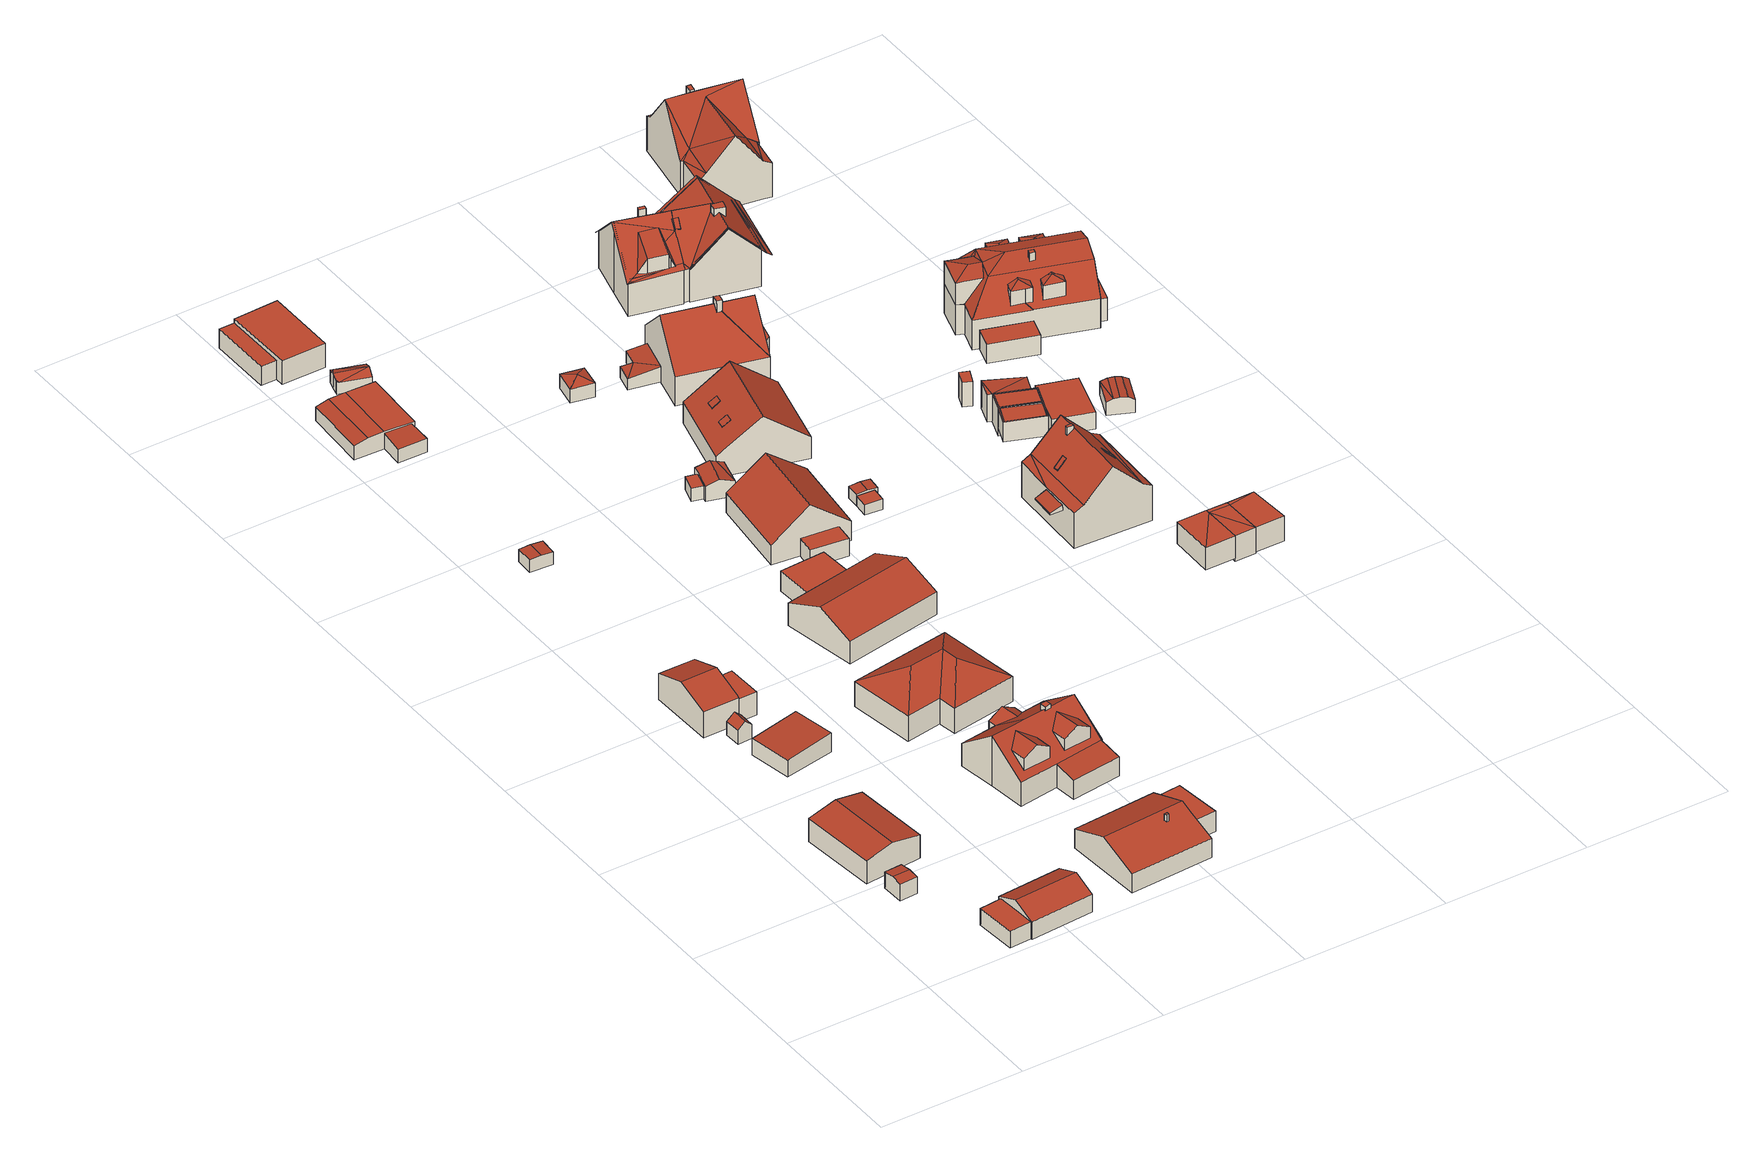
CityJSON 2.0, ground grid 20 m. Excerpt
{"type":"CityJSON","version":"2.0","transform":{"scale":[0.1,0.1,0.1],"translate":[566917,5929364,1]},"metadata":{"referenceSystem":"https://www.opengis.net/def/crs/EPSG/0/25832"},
"CityObjects":{
"building1":{"type":"Building","attributes":{"Grundfläche 2D":"7.712067","Grundhöhe NN":"1.744"},"geometry":[{"type":"Solid","lod":"3","boundaries":[[[[0,1,2,3]],[[4,1,0,5]],[[3,2,6,7]],[[5,0,3,7,8]],[[4,5,8,9]],[[6,2,1,4,9]],[[7,6,9,8]]]],"semantics":{"surfaces":[{"type":"RoofSurface"},{"type":"WallSurface"},{"type":"GroundSurface"}],"values":[[0,0,1,1,1,1,2]]}}]},
"building2":{"type":"Building","attributes":{"Grundfläche 2D":"17.717620","Grundhöhe NN":"1.559"},"geometry":[{"type":"Solid","lod":"3","boundaries":[[[[10,11,12,13]],[[11,10,14,15]],[[12,11,15,16]],[[13,12,16,17]],[[10,13,17,14]],[[15,14,17,16]]]],"semantics":{"surfaces":[{"type":"RoofSurface"},{"type":"WallSurface"},{"type":"GroundSurface"}],"values":[[0,1,1,1,1,2]]}}]},
"building3":{"type":"Building","attributes":{"Grundfläche 2D":"88.607150","Grundhöhe NN":"1.537"},"geometry":[{"type":"Solid","lod":"3","boundaries":[[[[18,19,20,21]],[[22,19,18,23]],[[21,20,24,25]],[[23,18,21,25,26]],[[22,23,26,27]],[[24,20,19,22,27]],[[25,24,27,26]]]],"semantics":{"surfaces":[{"type":"RoofSurface"},{"type":"WallSurface"},{"type":"GroundSurface"}],"values":[[0,0,1,1,1,1,2]]}}]},
"building4":{"type":"Building","attributes":{"Grundfläche 2D":"57.091824","Grundhöhe NN":"1.637"},"geometry":[{"type":"Solid","lod":"3","boundaries":[[[[28,29,30,31,32]],[[31,30,33,34,35]],[[33,30,29,36,37]],[[34,33,37,38]],[[17,39,28,32,31,35,34,38,14]],[[29,28,39,36]],[[14,38,37,36,39,17]]]],"semantics":{"surfaces":[{"type":"RoofSurface"},{"type":"WallSurface"},{"type":"GroundSurface"}],"values":[[0,0,1,1,1,1,2]]}}]},
"building5":{"type":"Building","attributes":{"Grundfläche 2D":"4.694905","Grundhöhe NN":"1.719"},"geometry":[{"type":"Solid","lod":"3","boundaries":[[[[40,41,42,43]],[[44,41,40,45]],[[43,42,46,47]],[[45,40,43,47,48]],[[44,45,48,49]],[[46,42,41,44,49]],[[48,47,46,49]]]],"semantics":{"surfaces":[{"type":"RoofSurface"},{"type":"WallSurface"},{"type":"GroundSurface"}],"values":[[0,0,1,1,1,1,2]]}}]},
"building6":{"type":"Building","attributes":{"Grundfläche 2D":"42.059289","Grundhöhe NN":"1.750"},"geometry":[{"type":"Solid","lod":"3","boundaries":[[[[50,51,52,53]],[[54,55,53,52]],[[55,56,50,53]],[[56,57,51,50]],[[57,54,52,51]],[[57,56,55,54]]]],"semantics":{"surfaces":[{"type":"RoofSurface"},{"type":"WallSurface"},{"type":"GroundSurface"}],"values":[[0,1,1,1,1,2]]}}]},
"building7":{"type":"Building","attributes":{"Grundfläche 2D":"60.337573","Grundhöhe NN":"1.719"},"geometry":[{"type":"Solid","lod":"3","boundaries":[[[[58,59,60,61,62]],[[63,64,58,62,65]],[[66,67,68,69]],[[65,62,61,70,71]],[[63,65,71,72]],[[69,73,74,60,59,58,64,63,72,75,66]],[[61,60,74,70]],[[67,66,75,76]],[[68,67,76,77]],[[69,68,77,73]],[[77,76,75,72,71,70,74,73]]]],"semantics":{"surfaces":[{"type":"RoofSurface"},{"type":"WallSurface"},{"type":"GroundSurface"}],"values":[[0,0,0,1,1,1,1,1,1,1,2]]}}]},
"building8":{"type":"Building","attributes":{"Grundfläche 2D":"7.991881","Grundhöhe NN":"1.447"},"geometry":[{"type":"Solid","lod":"3","boundaries":[[[[78,79,80,81]],[[82,78,81,83]],[[83,81,80,84,85]],[[82,83,85,86]],[[79,78,82,86,87]],[[80,79,87,84]],[[85,84,87,86]]]],"semantics":{"surfaces":[{"type":"RoofSurface"},{"type":"WallSurface"},{"type":"GroundSurface"}],"values":[[0,0,1,1,1,1,2]]}}]},
"building9":{"type":"Building","attributes":{"Grundfläche 2D":"154.948351","Grundhöhe NN":"1.930"},"children":["building9-1"],"geometry":[{"type":"Solid","lod":"3","boundaries":[[[[88,89,90,91]],[[89,92,93,94,90]],[[95,96,97,98]],[[92,89,88,99,100]],[[93,92,100,101]],[[98,102,103,91,90,94,93,101,104,95]],[[88,91,103,99]],[[96,95,104,105]],[[97,96,105,106]],[[98,97,106,102]],[[106,105,104,101,100,99,103,102]]]],"semantics":{"surfaces":[{"type":"RoofSurface"},{"type":"WallSurface"},{"type":"GroundSurface"}],"values":[[0,0,0,1,1,1,1,1,1,1,2]]}}]},
"building9-1":{"type":"BuildingInstallation","parents":["building9"],"geometry":[{"type":"MultiSurface","lod":"3","boundaries":[[[107,108,109,110,111]],[[109,108,107,112,113,114]],[[114,115,110,109]],[[116,111,110,115]],[[116,112,107,111]]],"semantics":{"surfaces":[{"type":"RoofSurface"},{"type":"WallSurface"}],"values":[0,1,1,1,1]}}]},
"building10":{"type":"Building","attributes":{"Grundfläche 2D":"161.064431","Grundhöhe NN":"3.002"},"children":["building10-1"],"geometry":[{"type":"Solid","lod":"3","boundaries":[[[[117,118,119,120,121]],[[122,123,117,121,124]],[[125,126,127,128]],[[129,125,128,130]],[[131,132,133,134,135,136,137,138,139,140,141],[117,123,122,142,143,119,118],[130,128,127,144,145]],[[146,134,133]],[[147,148,149,150,139,138,137,136,135,134]],[[148,151,152,149]],[[152,153,150,149]],[[150,154,141,140,139]],[[133,132,155,156]],[[120,143,142,124,121]],[[142,122,124]],[[143,120,119]],[[145,144,126,125,129]],[[127,126,144]],[[129,130,145]],[[131,157,158,132]],[[146,133,159,160]],[[161,147,134,146,160,162]],[[148,147,161,163]],[[151,148,163,164]],[[153,152,151,164,165]],[[150,153,165,166]],[[154,150,166,167]],[[131,141,168,157]],[[141,154,167,168]],[[155,132,158,169]],[[156,155,169,170]],[[133,156,170,159]],[[160,159,170,169,158,157,168,167,166,165,164,163,161,162]]]],"semantics":{"surfaces":[{"type":"RoofSurface"},{"type":"WallSurface"},{"type":"GroundSurface"}],"values":[[0,0,0,0,0,0,0,0,0,0,0,1,1,1,1,1,1,1,1,1,1,1,1,1,1,1,1,1,1,1,2]]}}]},
"building10-1":{"type":"BuildingInstallation","parents":["building10"],"geometry":[{"type":"MultiSurface","lod":"3","boundaries":[[[171,172,173,174]],[[138,175,172,171,176]],[[173,172,175,177]],[[174,173,177,137,178]],[[171,174,178,176]]],"semantics":{"surfaces":[{"type":"RoofSurface"},{"type":"WallSurface"}],"values":[0,1,1,1,1]}}]},
"building11":{"type":"Building","attributes":{"Grundfläche 2D":"12.387944","Grundhöhe NN":"1.570"},"geometry":[{"type":"Solid","lod":"3","boundaries":[[[[179,180,181,182]],[[183,184,180,179]],[[184,185,181,180]],[[185,186,182,181]],[[186,183,179,182]],[[184,183,186,185]]]],"semantics":{"surfaces":[{"type":"RoofSurface"},{"type":"WallSurface"},{"type":"GroundSurface"}],"values":[[0,1,1,1,1,2]]}}]},
"building12":{"type":"Building","attributes":{"Grundfläche 2D":"157.349728","Grundhöhe NN":"2.513"},"geometry":[{"type":"Solid","lod":"3","boundaries":[[[[187,188,189]],[[187,190,191,188]],[[190,187,189,192]],[[193,190,192,194]],[[193,194,195]],[[190,193,195,191]],[[196,197,189,188]],[[197,198,192,189]],[[198,199,194,192]],[[199,200,195,194]],[[200,201,191,195]],[[201,196,188,191]],[[197,196,201,200,199,198]]]],"semantics":{"surfaces":[{"type":"RoofSurface"},{"type":"WallSurface"},{"type":"GroundSurface"}],"values":[[0,0,0,0,0,0,1,1,1,1,1,1,2]]}}]},
"building13":{"type":"Building","attributes":{"Grundfläche 2D":"74.176440","Grundhöhe NN":"1.473"},"geometry":[{"type":"Solid","lod":"3","boundaries":[[[[202,203,204,205]],[[203,206,207,204]],[[206,208,209,207]],[[208,206,203,202,210,211]],[[209,208,211,212]],[[213,205,204,207,209,212,214]],[[202,205,213,210]],[[212,211,210,213,214]]]],"semantics":{"surfaces":[{"type":"RoofSurface"},{"type":"WallSurface"},{"type":"GroundSurface"}],"values":[[0,0,0,1,1,1,1,2]]}}]},
"building14":{"type":"Building","attributes":{"Grundfläche 2D":"81.148425","Grundhöhe NN":"1.106"},"geometry":[{"type":"Solid","lod":"3","boundaries":[[[[215,216,217,218]],[[219,220,221,222]],[[216,215,223,224]],[[216,224,225,221,217]],[[226,218,217,221,220,227]],[[215,218,226,223]],[[222,221,225,228]],[[219,222,228,229]],[[220,219,229,227]],[[224,223,226,227,229,228,225]]]],"semantics":{"surfaces":[{"type":"RoofSurface"},{"type":"WallSurface"},{"type":"GroundSurface"}],"values":[[0,0,1,1,1,1,1,1,1,2]]}}]},
"building15":{"type":"Building","attributes":{"Grundfläche 2D":"11.536381","Grundhöhe NN":"1.682"},"geometry":[{"type":"Solid","lod":"3","boundaries":[[[[230,231,232]],[[233,232,234]],[[235,232,233]],[[236,230,232,235]],[[237,233,238]],[[235,233,237]],[[230,236,239]],[[234,232,231,240,241]],[[238,233,234,241,242]],[[235,237,238,242,243]],[[236,235,243,244]],[[239,236,244,245]],[[231,230,239,245,246,240]],[[245,244,243,242,241,240,246]]]],"semantics":{"surfaces":[{"type":"RoofSurface"},{"type":"WallSurface"},{"type":"GroundSurface"}],"values":[[0,0,0,0,0,0,0,1,1,1,1,1,1,2]]}}]},
"building16":{"type":"Building","attributes":{"Grundfläche 2D":"182.911191","Grundhöhe NN":"2.808"},"geometry":[{"type":"Solid","lod":"3","boundaries":[[[[247,248,249,250]],[[248,251,252,249]],[[253,254,255,256]],[[251,248,247,257,258]],[[255,259,260,252,251,258,261,256]],[[250,249,252,260,262]],[[247,250,262,257]],[[253,256,261,263]],[[254,253,263,264]],[[255,254,264,259]],[[259,264,263,261,258,257,262,260]]]],"semantics":{"surfaces":[{"type":"RoofSurface"},{"type":"WallSurface"},{"type":"GroundSurface"}],"values":[[0,0,0,1,1,1,1,1,1,1,2]]}}]},
"building17":{"type":"Building","attributes":{"Grundfläche 2D":"136.925289","Grundhöhe NN":"3.247"},"geometry":[{"type":"Solid","lod":"3","boundaries":[[[[265,266,267,268]],[[266,269,270,267]],[[271,272,273,274]],[[271,275,276,269,266,265,277,278,272]],[[270,269,276,279]],[[268,267,270,279,280]],[[265,268,280,277]],[[273,272,278,281]],[[274,273,281,282]],[[271,274,282,275]],[[276,275,282,281,278,277,280,279]]]],"semantics":{"surfaces":[{"type":"RoofSurface"},{"type":"WallSurface"},{"type":"GroundSurface"}],"values":[[0,0,0,1,1,1,1,1,1,1,2]]}}]},
"building18":{"type":"Building","attributes":{"Grundfläche 2D":"10.119247","Grundhöhe NN":"2.077"},"geometry":[{"type":"Solid","lod":"3","boundaries":[[[[283,284,285]],[[283,286,284]],[[283,285,287]],[[283,287,286]],[[288,289,285,284]],[[289,290,287,285]],[[290,291,286,287]],[[291,288,284,286]],[[291,290,289,288]]]],"semantics":{"surfaces":[{"type":"RoofSurface"},{"type":"WallSurface"},{"type":"GroundSurface"}],"values":[[0,0,0,0,1,1,1,1,2]]}}]},
"building19":{"type":"Building","attributes":{"Grundfläche 2D":"156.722654","Grundhöhe NN":"3.080"},"children":["building19-1","building19-2"],"geometry":[{"type":"Solid","lod":"3","boundaries":[[[[292,293,294,295,296]],[[293,297,298,294]],[[299,300,301,302,303]],[[302,301,304,305]],[[306,305,304]],[[307,308,309,310]],[[308,311,312,300,299,303,313,314,309]],[[304,301,300,312,315]],[[306,304,315,316]],[[305,317,313,303,302]],[[316,318,297,293,292,296,305,306]],[[298,297,318,319]],[[295,294,298,319,320]],[[295,320,317,305,296]],[[310,309,314,321]],[[307,310,321,322]],[[308,307,322,311]],[[321,314,313,317,320,319,318,316,315,312,311,322]]]],"semantics":{"surfaces":[{"type":"RoofSurface"},{"type":"WallSurface"},{"type":"GroundSurface"}],"values":[[0,0,0,0,0,0,1,1,1,1,1,1,1,1,1,1,1,2]]}}]},
"building19-1":{"type":"BuildingInstallation","parents":["building19"],"geometry":[{"type":"MultiSurface","lod":"3","boundaries":[[[323,324,325,326,327,328]],[[329,330,328,327]],[[331,329,327,326,325]],[[330,332,324,323,328]],[[332,331,325,324]]],"semantics":{"surfaces":[{"type":"RoofSurface"},{"type":"WallSurface"}],"values":[0,1,1,1,1]}}]},
"building19-2":{"type":"BuildingInstallation","parents":["building19"],"geometry":[{"type":"MultiSurface","lod":"3","boundaries":[[[333,334,335,336]],[[336,335,337,338]],[[333,336,338,339]],[[334,333,339,340]],[[335,334,340,337]]],"semantics":{"surfaces":[{"type":"RoofSurface"},{"type":"WallSurface"}],"values":[0,1,1,1,1]}}]},
"building20":{"type":"Building","attributes":{"Grundfläche 2D":"4.934655","Grundhöhe NN":"3.415"},"geometry":[{"type":"Solid","lod":"3","boundaries":[[[[341,342,343,344]],[[342,341,345,346]],[[343,342,346,347]],[[344,343,347,348]],[[341,344,348,345]],[[346,345,348,347]]]],"semantics":{"surfaces":[{"type":"RoofSurface"},{"type":"WallSurface"},{"type":"GroundSurface"}],"values":[[0,1,1,1,1,2]]}}]},
"building21":{"type":"Building","attributes":{"Grundfläche 2D":"5.391988","Grundhöhe NN":"3.424"},"geometry":[{"type":"Solid","lod":"3","boundaries":[[[[349,350,351,352,353]],[[354,349,353,355]],[[355,353,352,356,357]],[[354,355,357,346]],[[351,350,349,354,346,358]],[[352,351,358,356]],[[357,356,358,346]]]],"semantics":{"surfaces":[{"type":"RoofSurface"},{"type":"WallSurface"},{"type":"GroundSurface"}],"values":[[0,0,1,1,1,1,2]]}}]},
"building22":{"type":"Building","attributes":{"Grundfläche 2D":"151.181113","Grundhöhe NN":"2.263"},"children":["building22-1"],"geometry":[{"type":"Solid","lod":"3","boundaries":[[[[359,360,361,362,363]],[[364,363,365,366]],[[363,364,359]],[[366,365,367,364]],[[359,367,368,360]],[[367,359,364]],[[369,370,371,372]],[[373,369,374]],[[375,370,369,373]],[[376,377,378,379]],[[363,362,380,381]],[[379,382,383,367,365,363,381,384,376]],[[368,367,383,385]],[[370,375,386,380,362,361,360,368,385,387,371]],[[372,371,387,388]],[[369,372,388,389]],[[374,369,389,390]],[[373,374,390,391]],[[375,373,391,386]],[[377,376,384,392]],[[378,377,392,393]],[[379,378,393,382]],[[391,390,389,388,387,385,383,382,393,392,384,381,380,386]]]],"semantics":{"surfaces":[{"type":"RoofSurface"},{"type":"WallSurface"},{"type":"GroundSurface"}],"values":[[0,0,0,0,0,0,0,0,0,0,1,1,1,1,1,1,1,1,1,1,1,1,2]]}}]},
"building22-1":{"type":"BuildingInstallation","parents":["building22"],"geometry":[{"type":"MultiSurface","lod":"3","boundaries":[[[394,395,396,397]],[[395,394,398,366,399]],[[396,395,399,400]],[[397,396,400,364,401]],[[394,397,401,398]]],"semantics":{"surfaces":[{"type":"RoofSurface"},{"type":"WallSurface"}],"values":[0,1,1,1,1]}}]},
"building23":{"type":"Building","attributes":{"Grundfläche 2D":"128.468365","Grundhöhe NN":"1.441"},"children":["building23-1","building23-2","building23-3","building23-4"],"geometry":[{"type":"Solid","lod":"3","boundaries":[[[[402,403,404,405]],[[406,404,403]],[[403,402,407,408,409]],[[410,411,409,408,407]],[[412,413,410]],[[413,411,410]],[[412,410,407,402,405,414,415]],[[413,412,415,416]],[[406,403,409,411,413,416,417]],[[405,404,406,417,414]],[[415,414,417,416]]]],"semantics":{"surfaces":[{"type":"RoofSurface"},{"type":"WallSurface"},{"type":"GroundSurface"}],"values":[[0,0,0,0,0,0,1,1,1,1,2]]}}]},
"building23-1":{"type":"BuildingInstallation","parents":["building23"],"geometry":[{"type":"MultiSurface","lod":"3","boundaries":[[[418,419,420,421,422,423]],[[420,419,424,425]],[[421,420,425,426]],[[427,423,422,421,426,428]],[[424,419,418,423,427,429]]],"semantics":{"surfaces":[{"type":"RoofSurface"},{"type":"WallSurface"}],"values":[0,1,1,1,1]}}]},
"building23-2":{"type":"BuildingInstallation","parents":["building23"],"geometry":[{"type":"MultiSurface","lod":"3","boundaries":[[[430,431,432,433,434]],[[435,436,437,432,431,430]],[[437,438,433,432]],[[438,439,434,433]],[[439,435,430,434]]],"semantics":{"surfaces":[{"type":"RoofSurface"},{"type":"WallSurface"}],"values":[0,1,1,1,1]}}]},
"building23-3":{"type":"BuildingInstallation","parents":["building23"],"geometry":[{"type":"MultiSurface","lod":"3","boundaries":[[[440,441,442,443]],[[444,445,442,441]],[[446,447,440,443]],[[447,444,441,440]],[[445,446,443,442]]],"semantics":{"surfaces":[{"type":"RoofSurface"},{"type":"WallSurface"}],"values":[0,1,1,1,1]}}]},
"building23-4":{"type":"BuildingInstallation","parents":["building23"],"geometry":[{"type":"MultiSurface","lod":"3","boundaries":[[[448,449,450,451]],[[452,453,451,450]],[[453,454,448,451]],[[454,455,449,448]],[[455,452,450,449]],[[455,454,453,452]]],"semantics":{"surfaces":[{"type":"RoofSurface"},{"type":"WallSurface"},{"type":"OuterCeilingSurface"}],"values":[0,1,1,1,1,2]}}]},
"building24":{"type":"Building","attributes":{"Grundfläche 2D":"72.478744","Grundhöhe NN":"1.866"},"children":["building24-1","building24-2","building24-3","building24-4"],"geometry":[{"type":"MultiSurface","lod":"3","boundaries":[[[456,457,458,459]],[[460,461,462,463,457,456]],[[464,465,461,460,466]],[[467,468,469,470]],[[457,463,462,471,472,473,458]],[[474,472,471,462,461,468,467,470,475,476]],[[476,477,478,472,474]],[[479,480,465,464,481,473,482,483]],[[465,480,470,469]],[[484,459,458,473,481,485]],[[486,487,488,478,477,476,489,490]],[[489,491,488]],[[486,490,489,488,487]],[[491,492,493,488]],[[494,478,488,495]],[[456,459,484]],[[460,456,484,485]],[[485,481,466,460]],[[464,466,481]],[[461,465,469,468]],[[463,462,461,462]],[[487,486,490,489,496,497]],[[498,474,477,487,497,499]],[[500,501,471,474,498]],[[479,501,500,502]],[[496,489,476,475,470,480,479,502,503]],[[499,497,496,503,502,500,498]],[[471,501,473,472]],[[474,472,478,477]],[[471,472,474]],[[479,483,482,473,501]],[[490,491,489]],[[490,488,491]],[[486,488,490]],[[486,487,478,494,495,488]],[[478,487,477]]],"semantics":{"surfaces":[{"type":"RoofSurface"},{"type":"WallSurface"},{"type":"GroundSurface"}],"values":[0,0,0,0,0,0,0,0,0,0,0,0,0,0,0,1,1,1,1,1,1,1,1,1,1,1,2,0,0,0,0,0,0,0,0,0]}}]},
"building24-1":{"type":"BuildingInstallation","parents":["building24"],"geometry":[{"type":"MultiSurface","lod":"3","boundaries":[[[504,505,506,507,508]],[[505,504,475,509]],[[508,507,510,470]],[[504,508,470,475]],[[510,507,506,505,509,467]]],"semantics":{"surfaces":[{"type":"RoofSurface"},{"type":"WallSurface"}],"values":[0,1,1,1,1]}}]},
"building24-2":{"type":"BuildingInstallation","parents":["building24"],"geometry":[{"type":"MultiSurface","lod":"3","boundaries":[[[511,512,513,514]],[[514,513,515,516]],[[511,514,516,517]],[[512,511,517,518]],[[513,512,518,515]]],"semantics":{"surfaces":[{"type":"RoofSurface"},{"type":"WallSurface"}],"values":[0,1,1,1,1]}}]},
"building24-3":{"type":"BuildingInstallation","parents":["building24"],"geometry":[{"type":"MultiSurface","lod":"3","boundaries":[[[519,520,521]],[[522,523,524,519,521,525,526]],[[527,528,529,530,526,525,521,520]],[[530,531,522,526]],[[522,531,532,524,523]],[[532,533,527,520,519,524]]],"semantics":{"surfaces":[{"type":"RoofSurface"},{"type":"WallSurface"}],"values":[0,0,1,1,1,1]}}]},
"building24-4":{"type":"BuildingInstallation","parents":["building24"],"geometry":[{"type":"MultiSurface","lod":"3","boundaries":[[[534,535,536,537]],[[537,536,538,539]],[[534,537,539,540]],[[535,534,540,541]],[[536,535,541,538]]],"semantics":{"surfaces":[{"type":"RoofSurface"},{"type":"WallSurface"}],"values":[0,1,1,1,1]}}]},
"building25":{"type":"Building","attributes":{"Grundfläche 2D":"25.591202","Grundhöhe NN":"1.677"},"geometry":[{"type":"Solid","lod":"3","boundaries":[[[[542,543,544,545]],[[542,545,546]],[[545,544,547,548]],[[546,545,548,549]],[[543,542,546,549,550]],[[544,543,550,547]],[[548,547,550,549]]]],"semantics":{"surfaces":[{"type":"RoofSurface"},{"type":"WallSurface"},{"type":"GroundSurface"}],"values":[[0,0,1,1,1,1,2]]}}]},
"building26":{"type":"Building","attributes":{"Grundfläche 2D":"17.656657","Grundhöhe NN":"1.196"},"geometry":[{"type":"Solid","lod":"3","boundaries":[[[[551,552,543,542]],[[553,542,546]],[[551,542,553]],[[546,542,543,554,555]],[[553,546,555,556]],[[552,551,553,556,557]],[[543,552,557,554]],[[555,554,557,556]]]],"semantics":{"surfaces":[{"type":"RoofSurface"},{"type":"WallSurface"},{"type":"GroundSurface"}],"values":[[0,0,0,1,1,1,1,2]]}}]},
"building27":{"type":"Building","attributes":{"Grundfläche 2D":"15.816887","Grundhöhe NN":"2.632"},"geometry":[{"type":"Solid","lod":"3","boundaries":[[[[558,559,560,561]],[[562,563,564,565],[566,567,568,569]],[[559,558,566,569]],[[569,568,560,559]],[[561,560,568,567]],[[567,566,558,561]],[[570,571,565,564]],[[571,572,562,565]],[[572,573,563,562]],[[573,570,564,563]],[[573,572,571,570]]]],"semantics":{"surfaces":[{"type":"RoofSurface"},{"type":"WallSurface"},{"type":"GroundSurface"}],"values":[[0,0,1,1,1,1,1,1,1,1,2]]}}]},
"building28":{"type":"Building","attributes":{"Grundfläche 2D":"2.576761","Grundhöhe NN":"1.376"},"geometry":[{"type":"Solid","lod":"3","boundaries":[[[[574,575,576,577]],[[578,579,577,576]],[[579,580,574,577]],[[580,581,575,574]],[[581,578,576,575]],[[581,580,579,578]]]],"semantics":{"surfaces":[{"type":"RoofSurface"},{"type":"WallSurface"},{"type":"GroundSurface"}],"values":[[0,1,1,1,1,2]]}}]},
"building29":{"type":"Building","attributes":{"Grundfläche 2D":"98.579917","Grundhöhe NN":"2.158"},"children":["building29-1","building29-2"],"geometry":[{"type":"MultiSurface","lod":"3","boundaries":[[[489,476,582,583,491]],[[584,582,476,475,470,480,585,586]],[[479,483,482,586,585,480]],[[586,587,588]],[[589,590,582,584,586,588,591]],[[591,588,592,593,594,595,582,590,589]],[[596,593,592]],[[597,593,596]],[[492,598,491,583,582,595,594]],[[599,489,583,600,601,602]],[[603,479,480,470,475,476,489,599,604]],[[605,606,585,479,603,607]],[[608,606,605,609]],[[610,611,591,584,608,609,612]],[[613,614,611,610,615]],[[616,595,613,615,617]],[[600,616,617,601]],[[603,604,599,602,601,617,615,610,612,609,605,607]],[[482,483,479,585,586]],[[587,586,584]],[[584,586,585,606,608]],[[588,587,584]],[[611,614,592,588,591]],[[591,588,584]],[[593,592,614,613]],[[593,613,594]],[[583,491,598,492,594,595,616,600]],[[613,595,594]],[[583,489,491]]],"semantics":{"surfaces":[{"type":"RoofSurface"},{"type":"WallSurface"},{"type":"GroundSurface"}],"values":[0,0,0,0,0,0,0,0,0,1,1,1,1,1,1,1,1,2,0,0,0,0,0,0,0,0,0,0,0]}}]},
"building29-1":{"type":"BuildingInstallation","parents":["building29"],"geometry":[{"type":"MultiSurface","lod":"3","boundaries":[[[618,619,620,621,622,623]],[[624,619,618,625,589]],[[624,626,627,621,620,619]],[[590,628,623,622,621,627,629]],[[628,625,618,623]]],"semantics":{"surfaces":[{"type":"RoofSurface"},{"type":"WallSurface"}],"values":[0,1,1,1,1]}}]},
"building29-2":{"type":"BuildingInstallation","parents":["building29"],"geometry":[{"type":"MultiSurface","lod":"3","boundaries":[[[504,508,630,631]],[[475,470,508,504]],[[631,630,632,633]],[[633,475,504,631]],[[470,632,630,508]]],"semantics":{"surfaces":[{"type":"RoofSurface"},{"type":"WallSurface"}],"values":[0,1,1,1,1]}}]},
"building30":{"type":"Building","attributes":{"Grundfläche 2D":"31.312987","Grundhöhe NN":"1.376"},"geometry":[{"type":"Solid","lod":"3","boundaries":[[[[634,635,636,637]],[[638,563,562,639],[640,641,642,643]],[[644,645,646]],[[644,646,647]],[[644,647,648]],[[635,634,640,643]],[[643,642,636,635]],[[642,641,637,636]],[[634,637,641,640]],[[639,562,649,650]],[[644,638,639,650,651,645]],[[638,644,652,653,563]],[[562,563,653,649]],[[646,645,651,654]],[[647,646,654,655]],[[648,647,655,656]],[[648,656,652,644]],[[656,655,654,651,650,649,653,652]]]],"semantics":{"surfaces":[{"type":"RoofSurface"},{"type":"WallSurface"},{"type":"GroundSurface"}],"values":[[0,0,0,0,0,1,1,1,1,1,1,1,1,1,1,1,1,2]]}}]},
"building31":{"type":"Building","attributes":{"Grundfläche 2D":"23.772180","Grundhöhe NN":"1.397"},"geometry":[{"type":"Solid","lod":"3","boundaries":[[[[657,552,551]],[[658,657,551,553]],[[553,551,552,659,660]],[[658,553,660,661]],[[657,658,661,662]],[[552,657,662,659]],[[660,659,662,661]]]],"semantics":{"surfaces":[{"type":"RoofSurface"},{"type":"WallSurface"},{"type":"GroundSurface"}],"values":[[0,0,1,1,1,1,2]]}}]},
"building32":{"type":"Building","attributes":{"Grundfläche 2D":"39.209472","Grundhöhe NN":"1.376"},"geometry":[{"type":"Solid","lod":"3","boundaries":[[[[663,664,665,666]],[[667,668,666,665]],[[668,669,663,666]],[[669,670,664,663]],[[670,667,665,664]],[[670,669,668,667]]]],"semantics":{"surfaces":[{"type":"RoofSurface"},{"type":"WallSurface"},{"type":"GroundSurface"}],"values":[[0,1,1,1,1,2]]}}]},
"building33":{"type":"Building","attributes":{"Grundfläche 2D":"19.591130","Grundhöhe NN":"2.232"},"geometry":[{"type":"Solid","lod":"3","boundaries":[[[[671,672,673,674]],[[672,671,675,676]],[[673,672,676,677]],[[674,673,677,678]],[[671,674,678,675]],[[676,675,678,677]]]],"semantics":{"surfaces":[{"type":"RoofSurface"},{"type":"WallSurface"},{"type":"GroundSurface"}],"values":[[0,1,1,1,1,2]]}}]},
"building34":{"type":"Building","attributes":{"Grundfläche 2D":"14.928906","Grundhöhe NN":"1.376"},"geometry":[{"type":"Solid","lod":"3","boundaries":[[[[679,680,681]],[[682,680,679]],[[683,682,679,684]],[[685,683,684,686]],[[687,685,686,688]],[[681,680,689,690]],[[688,686,684,679,681,690,691]],[[687,688,691,692]],[[680,682,683,685,687,692,689]],[[691,690,689,692]]]],"semantics":{"surfaces":[{"type":"RoofSurface"},{"type":"WallSurface"},{"type":"GroundSurface"}],"values":[[0,0,0,0,0,1,1,1,1,2]]}}]},
"building35":{"type":"Building","attributes":{"Grundfläche 2D":"140.701910","Grundhöhe NN":"1.349"},"children":["building35-1","building35-2"],"geometry":[{"type":"Solid","lod":"3","boundaries":[[[[693,694,695]],[[693,696,694]],[[697,696,693]],[[698,696,697]],[[699,700,697]],[[697,700,698]],[[701,702,699]],[[702,700,699]],[[703,700,702]],[[704,698,700,703]],[[705,696,698,704,706,707]],[[708,696,705]],[[694,696,708]],[[709,710,705,707,706,704]],[[711,712,709]],[[712,710,709]],[[713,714,701,699,697,693,695,715,716]],[[702,701,714,717]],[[703,702,717,718]],[[719,711,709,704,703,718,720]],[[712,711,719,721]],[[708,705,710,712,721,722]],[[694,708,722,723]],[[695,694,723,715]],[[714,713,716,715,723,722,721,719,720,718,717]]]],"semantics":{"surfaces":[{"type":"RoofSurface"},{"type":"WallSurface"},{"type":"GroundSurface"}],"values":[[0,0,0,0,0,0,0,0,0,0,0,0,0,0,0,0,1,1,1,1,1,1,1,1,2]]}}]},
"building35-1":{"type":"BuildingInstallation","parents":["building35"],"geometry":[{"type":"MultiSurface","lod":"3","boundaries":[[[724,725,726,727,728]],[[729,726,725,730]],[[729,731,732,728,727,726]],[[732,733,724,728]],[[733,730,725,724]]],"semantics":{"surfaces":[{"type":"RoofSurface"},{"type":"WallSurface"}],"values":[0,1,1,1,1]}}]},
"building35-2":{"type":"BuildingInstallation","parents":["building35"],"geometry":[{"type":"MultiSurface","lod":"3","boundaries":[[[734,735,736,737]],[[735,734,738,739]],[[735,739,736]],[[737,738,734]]],"semantics":{"surfaces":[{"type":"RoofSurface"},{"type":"WallSurface"}],"values":[0,1,1,1]}}]},
"building36":{"type":"Building","attributes":{"Grundfläche 2D":"193.999283","Grundhöhe NN":"2.343"},"children":["building36-1","building36-2","building36-3","building36-4","building36-5"],"geometry":[{"type":"Solid","lod":"3","boundaries":[[[[740,741,742,743,744,745,746]],[[741,740,747]],[[748,749,750,747,740,746,751]],[[752,753,754,755,756,757],[758,759,758,753]],[[758,759,758,753]],[[756,760,761,757]],[[762,763,761,760]],[[757,761,764]],[[761,763,764]],[[762,765,766,763]],[[767,763,766]],[[749,748,763,767,768,769]],[[763,748,751,764]],[[767,770,768]],[[771,772,773]],[[757,764,745,744,774,771,773,752]],[[775,776,777,778]],[[774,744,743,742,741,772,771]],[[746,745,764]],[[751,746,764]],[[768,750,749,769]],[[747,750,768,770]],[[770,772,741,747]],[[776,779,780,765,762,760,756,755,781,782,777]],[[766,765,780,783]],[[767,766,783,784]],[[770,767,784,785]],[[772,770,785,786]],[[773,772,786,787]],[[752,773,787,788]],[[789,781,755,754,753,752,788,790]],[[778,777,782,791]],[[775,778,791,792]],[[776,775,792,779]],[[784,783,780,779,792,791,782,781,789,790,788,787,786,785]]]],"semantics":{"surfaces":[{"type":"RoofSurface"},{"type":"WallSurface"},{"type":"GroundSurface"}],"values":[[0,0,0,0,0,0,0,0,0,0,0,0,0,0,0,0,0,1,1,1,1,1,1,1,1,1,1,1,1,1,1,1,1,1,2]]}}]},
"building36-1":{"type":"BuildingInstallation","parents":["building36"],"geometry":[{"type":"MultiSurface","lod":"3","boundaries":[[[793,794,795,796]],[[794,793,797]],[[796,798,793]],[[798,799,793]],[[793,799,800,797]],[[794,801,795]],[[800,802,797]],[[794,797,802,801]]],"semantics":{"surfaces":[{"type":"RoofSurface"},{"type":"WallSurface"}],"values":[0,0,0,0,0,1,1,1]}}]},
"building36-2":{"type":"BuildingInstallation","parents":["building36"],"geometry":[{"type":"MultiSurface","lod":"3","boundaries":[[[803,804,805,806]],[[806,805,807,808]],[[803,806,808,809]],[[804,803,809,810]],[[805,804,810,807]]],"semantics":{"surfaces":[{"type":"RoofSurface"},{"type":"WallSurface"}],"values":[0,1,1,1,1]}}]},
"building36-3":{"type":"BuildingInstallation","parents":["building36"],"geometry":[{"type":"MultiSurface","lod":"3","boundaries":[[[811,812,813]],[[812,814,815,813]],[[812,811,816,817]],[[817,818,812]],[[818,814,812]],[[811,813,819,820]],[[820,816,811]],[[813,815,819]]],"semantics":{"surfaces":[{"type":"RoofSurface"},{"type":"WallSurface"}],"values":[0,0,0,0,0,1,1,1]}}]},
"building36-4":{"type":"BuildingInstallation","parents":["building36"],"geometry":[{"type":"MultiSurface","lod":"3","boundaries":[[[821,822,823,824,825]],[[823,822,826]],[[826,822,821,827,828]],[[829,824,823]],[[830,826,828]],[[823,826,830,829]]],"semantics":{"surfaces":[{"type":"RoofSurface"},{"type":"WallSurface"}],"values":[0,0,0,1,1,1]}}]},
"building36-5":{"type":"BuildingInstallation","parents":["building36"],"geometry":[{"type":"MultiSurface","lod":"3","boundaries":[[[831,832,833,834]],[[833,832,835,836]],[[837,834,833,836,838]],[[839,758,831,834]],[[832,831,758,840]],[[835,832,840]],[[759,837,838]],[[834,837,759,839]]],"semantics":{"surfaces":[{"type":"RoofSurface"},{"type":"WallSurface"}],"values":[0,0,0,1,1,1,1,1]}}]}
},
"vertices":[
[63,170,33],[87,170,33],[86,186,31],[62,185,31],[88,155,31],[63,154,31],[86,186,7],[62,185,7],[63,154,7],[88,155,7],
[147,65,31],[116,63,30],[120,6,30],[150,7,31],[147,65,6],[116,63,6],[120,6,6],[150,7,6],
[81,318,47],[90,210,47],[131,214,39],[121,322,39],[50,206,39],[40,314,39],[131,214,5],[121,322,5],[40,314,5],[50,206,5],
[151,5,32],[240,11,32],[238,42,46],[148,36,46],[150,7,33],[236,75,32],[146,69,32],[147,65,33],[240,11,6],[236,75,6],[146,69,6],[151,5,6],
[86,518,36],[86,541,36],[75,541,27],[76,518,27],[96,542,27],[96,519,27],[75,541,7],[76,518,7],[96,519,7],[96,542,7],
[158,443,36],[147,502,36],[77,490,32],[88,431,32],[77,490,8],[88,431,8],[158,443,8],[147,502,8],
[99,598,61],[99,604,59],[98,644,45],[47,644,45],[48,597,61],[99,551,45],[99,554,46],[49,551,45],[99,554,41],[126,554,41],[125,605,41],[99,604,41],[47,644,7],[49,551,7],[99,551,7],[99,604,7],[98,644,7],[99,554,7],[126,554,7],[125,605,7],
[79,965,23],[63,966,22],[62,941,22],[78,940,23],[96,964,22],[94,939,22],[62,941,4],[94,939,4],[96,964,4],[63,966,4],
[291,125,37],[295,69,58],[411,77,58],[408,133,37],[298,13,37],[415,20,37],[412,58,51],[412,58,39],[447,60,39],[442,129,36],[408,126,36],[291,125,9],[298,13,9],[415,20,9],[408,126,9],[408,133,9],[412,58,9],[447,60,9],[442,129,9],
[376,62,63],[376,61,63],[377,59,63],[380,59,63],[380,62,63],[376,62,53],[376,61,53],[377,59,52],[380,59,52],[380,62,53],
[302,267,89],[301,266,89],[285,250,78],[287,227,78],[307,229,89],[323,254,78],[317,258,81],[326,231,78],[369,236,88],[388,238,77],[385,260,77],[364,273,88],[349,234,77],[347,256,77],[276,216,55],[331,224,55],[400,233,56],[396,284,93],[383,283,93],[363,280,93],[358,280,93],[350,279,93],[321,275,93],[302,273,93],[270,269,93],[326,231,61],[287,227,61],[388,238,61],[349,234,61],[402,233,56],[389,338,53],[355,333,53],[337,316,65],[315,329,53],[353,346,53],[333,343,65],[313,341,53],[262,322,53],[335,193,48],[405,202,48],[276,216,20],[331,224,20],[400,233,20],[402,233,20],[389,338,20],[396,284,20],[355,333,20],[353,346,20],[313,341,20],[315,329,20],[262,322,20],[270,269,20],[335,193,20],[405,202,20],
[349,285,98],[350,277,98],[359,278,98],[358,286,98],[350,277,92],[349,285,89],[359,278,92],[358,286,89],
[91,1236,29],[54,1238,29],[52,1205,26],[92,1204,26],[91,1236,6],[54,1238,6],[52,1205,6],[92,1204,6],
[279,456,77],[226,495,52],[240,403,52],[329,463,77],[368,517,52],[290,411,52],[332,439,77],[294,385,52],[386,400,52],[226,495,15],[240,403,15],[290,411,15],[294,385,15],[386,400,15],[368,517,15],
[100,1326,31],[59,1328,31],[54,1238,31],[95,1235,31],[36,1329,30],[32,1239,30],[18,1330,25],[13,1240,25],[100,1326,5],[18,1330,5],[13,1240,5],[95,1235,5],[54,1238,5],
[89,1416,36],[89,1518,36],[27,1517,35],[28,1416,35],[6,1428,29],[28,1428,29],[27,1517,29],[6,1517,29],[89,1416,1],[89,1518,1],[27,1517,1],[28,1416,1],[28,1428,1],[6,1517,1],[6,1428,1],
[69,1356,24],[108,1345,23],[112,1357,29],[77,1381,24],[116,1370,23],[69,1369,29],[67,1361,26],[71,1376,26],[73,1382,25],[66,1357,25],[108,1345,7],[116,1370,7],[73,1382,7],[69,1369,7],[67,1361,7],[66,1357,7],[69,1356,7],
[405,590,51],[396,641,74],[257,616,74],[266,565,51],[387,694,51],[247,669,51],[341,734,47],[278,731,47],[280,675,47],[344,686,47],[405,590,18],[387,694,18],[280,675,18],[247,669,18],[344,686,18],[266,565,18],[341,734,18],[278,731,18],
[294,775,51],[346,770,92],[359,885,92],[307,891,51],[399,763,51],[413,879,51],[383,765,48],[332,771,48],[329,745,48],[380,739,48],[383,765,22],[399,763,22],[294,775,22],[332,771,22],[413,879,22],[307,891,22],[329,745,22],[380,739,22],
[301,1199,37],[289,1218,31],[283,1186,31],[320,1212,31],[314,1180,31],[289,1218,11],[283,1186,11],[314,1180,11],[320,1212,11],
[345,953,60],[393,941,97],[421,1054,97],[364,1068,52],[336,955,52],[451,926,52],[479,1039,52],[308,953,43],[300,924,43],[317,919,49],[328,957,49],[310,962,43],[335,914,43],[336,955,46],[345,953,43],[286,933,40],[301,929,40],[308,953,40],[293,957,40],[301,929,21],[300,924,21],[310,962,21],[308,953,21],[335,914,21],[345,953,21],[336,955,21],[451,926,21],[479,1039,21],[364,1068,21],[293,957,21],[286,933,21],
[374,992,75],[365,994,68],[363,983,68],[367,982,71],[373,980,76],[375,991,76],[373,980,75],[375,991,75],[363,983,67],[365,994,67],
[373,1019,69],[383,1017,77],[385,1028,77],[375,1031,69],[385,1028,76],[375,1031,68],[373,1019,68],[383,1017,76],
[465,812,39],[441,814,39],[439,794,39],[463,792,39],[465,812,24],[441,814,24],[439,794,24],[463,792,24],
[456,813,42],[465,812,41],[469,812,41],[471,831,41],[458,832,42],[441,814,41],[442,833,41],[471,831,24],[442,833,24],[469,812,24],
[459,1146,109],[394,1162,109],[393,1159,106],[381,1110,56],[496,1081,56],[459,1145,109],[509,1133,109],[466,1144,109],[522,1186,56],[408,1215,56],[374,1189,31],[394,1162,35],[406,1207,35],[380,1213,31],[352,1168,29],[358,1193,29],[393,1159,35],[501,1101,60],[514,1110,60],[524,1151,60],[516,1162,60],[381,1110,13],[496,1081,13],[516,1162,13],[522,1186,13],[501,1101,13],[408,1215,13],[393,1159,13],[406,1207,13],[380,1213,13],[374,1189,13],[358,1193,13],[352,1168,13],[514,1110,13],[524,1151,13],
[465,1136,118],[467,1146,118],[460,1148,118],[458,1138,118],[465,1136,101],[467,1146,106],[460,1148,107],[458,1138,101],
[636,624,62],[641,744,62],[625,687,55],[623,625,55],[628,744,55],[677,623,103],[681,712,103],[682,742,103],[718,621,62],[722,740,62],[730,620,55],[735,739,55],[623,625,4],[730,620,4],[735,739,4],[628,744,4],
[675,717,107],[672,717,107],[672,713,107],[680,712,107],[680,713,107],[680,717,107],[672,717,95],[672,713,95],[680,712,102],[680,717,102],[680,713,102],[675,717,97],
[656,699,81],[650,699,74],[644,699,68],[644,692,68],[656,692,81],[656,699,80],[650,699,73],[644,699,67],[644,692,67],[656,692,80],
[702,677,81],[716,676,67],[717,685,66],[702,686,81],[716,676,66],[717,685,65],[702,686,80],[702,677,80],
[607,652,45],[624,651,51],[625,687,51],[609,687,45],[625,687,43],[609,687,43],[607,652,43],[624,651,43],
[460,1289,86],[470,1323,100],[450,1294,67],[449,1293,66],[486,1282,86],[495,1317,100],[493,1318,100],[485,1320,100],[495,1280,66],[495,1281,67],[489,1282,79],[512,1308,95],[495,1317,99],[495,1304,87],[513,1308,94],[448,1342,112],[446,1343,113],[433,1290,59],[448,1342,113],[515,1317,104],[518,1325,111],[460,1390,65],[458,1392,64],[504,1277,65],[505,1279,68],[489,1282,66],[503,1273,62],[504,1275,63],[460,1289,65],[486,1282,66],[471,1389,64],[460,1392,64],[529,1380,62],[531,1374,66],[530,1375,66],[531,1376,65],[533,1381,65],[530,1382,62],[459,1397,59],[461,1396,60],[531,1374,9],[460,1392,9],[448,1342,9],[460,1390,9],[436,1293,9],[436,1293,63],[504,1277,9],[505,1279,9],
[515,1317,105],[514,1318,105],[512,1308,96],[511,1308,95],[513,1308,95],[514,1318,104],[511,1308,94],
[483,1343,119],[481,1338,119],[490,1336,119],[491,1341,119],[490,1336,108],[491,1341,103],[483,1343,103],[481,1338,108],
[512,1372,74],[509,1372,74],[509,1371,75],[515,1361,82],[516,1366,77],[517,1371,73],[507,1364,82],[507,1363,82],[509,1372,72],[509,1371,73],[507,1364,80],[507,1363,80],[515,1361,80],[517,1371,72],[512,1372,72],
[489,1367,83],[497,1365,83],[499,1375,73],[492,1377,73],[499,1375,71],[492,1377,71],[489,1367,80],[497,1365,80],
[768,557,39],[768,562,39],[727,562,39],[726,500,39],[768,500,40],[727,562,7],[726,500,7],[768,500,7],[768,562,7],
[797,556,39],[797,561,39],[797,500,40],[768,562,2],[768,500,2],[797,500,2],[797,561,2],
[663,834,44],[711,816,44],[721,840,44],[673,859,44],[723,841,45],[672,860,45],[661,833,45],[712,814,45],[663,834,45],[673,859,45],[721,840,45],[711,816,45],[661,833,16],[712,814,16],[723,841,16],[672,860,16],
[688,945,40],[676,950,40],[668,931,40],[680,926,40],[668,931,4],[680,926,4],[688,945,4],[676,950,4],
[569,1312,109],[533,1374,66],[511,1273,63],[507,1276,65],[510,1272,62],[509,1270,62],[556,1259,109],[565,1293,109],[567,1304,109],[557,1262,109],[602,1248,62],[629,1358,62],[583,1369,109],[582,1364,109],[609,1246,57],[635,1356,57],[532,1378,65],[531,1374,12],[537,1373,70],[537,1373,12],[533,1374,12],[504,1277,12],[505,1279,12],[511,1275,12],[511,1275,65],[507,1276,12],[510,1273,63],[510,1273,12],[597,1252,12],[597,1252,68],[511,1273,12],[621,1354,68],[621,1352,68],[621,1354,12],[537,1375,70],[537,1375,12],
[559,1295,115],[573,1291,115],[575,1300,115],[576,1302,115],[575,1302,115],[561,1305,115],[573,1291,101],[559,1295,104],[575,1300,101],[576,1302,101],[561,1305,104],[575,1302,102],
[519,1306,95],[522,1316,105],[519,1306,94],[522,1316,103],
[722,843,44],[731,867,44],[683,886,44],[674,861,44],[682,888,45],[733,868,45],[722,843,45],[674,861,45],[683,886,45],[731,867,45],[682,888,44],[726,871,42],[737,897,41],[686,917,44],[676,890,44],[723,841,4],[733,868,4],[726,871,4],[682,888,4],[672,860,4],[737,897,4],[686,917,4],[676,890,4],
[835,561,39],[837,500,41],[797,561,4],[797,500,4],[837,500,4],[835,561,4],
[724,824,29],[775,808,29],[798,878,26],[747,894,26],[798,878,4],[747,894,4],[724,824,4],[775,808,4],
[743,1006,40],[734,978,40],[797,958,40],[806,986,40],[743,1006,12],[734,978,12],[797,958,12],[806,986,12],
[808,820,27],[817,862,23],[800,823,23],[825,858,27],[833,855,28],[815,817,28],[841,851,27],[825,813,27],[849,848,23],[832,809,23],[817,862,4],[800,823,4],[832,809,4],[849,848,4],
[630,1418,62],[628,1464,53],[620,1419,53],[640,1470,62],[667,1411,106],[681,1496,106],[702,1405,59],[710,1453,60],[713,1403,53],[720,1445,54],[723,1445,53],[731,1492,114],[632,1509,114],[670,1503,114],[664,1504,114],[624,1465,53],[738,1536,58],[640,1552,58],[740,1544,54],[641,1561,54],[702,1405,3],[713,1403,3],[620,1419,3],[667,1411,3],[720,1445,3],[723,1445,3],[740,1544,3],[731,1492,3],[641,1561,3],[624,1465,3],[628,1464,3],
[672,1514,116],[666,1515,116],[664,1505,116],[669,1504,116],[670,1504,116],[664,1505,112],[666,1515,99],[669,1504,112],[670,1504,112],[672,1514,99],
[708,1539,71],[673,1545,71],[669,1526,84],[704,1521,84],[708,1539,60],[673,1545,60],
[762,1059,96],[734,1044,89],[744,1041,89],[745,1041,89],[767,1034,89],[776,1051,94],[778,1054,96],[747,1088,89],[781,1075,89],[781,1077,89],[758,1084,89],[779,1057,95],[734,1009,56],[806,986,56],[807,986,56],[884,961,56],[892,987,95],[769,1027,95],[799,994,64],[785,1009,78],[901,1015,105],[805,1045,105],[910,1042,95],[787,1081,95],[778,1054,95],[918,1069,56],[769,1117,56],[758,1085,56],[758,1084,56],[758,1084,57],[747,1088,57],[744,1041,56],[734,1044,57],[744,1040,56],[745,1041,56],[925,1053,46],[914,1056,46],[888,973,46],[899,969,46],[914,1056,13],[918,1069,13],[884,961,13],[888,973,13],[769,1117,13],[758,1085,13],[747,1088,13],[734,1044,13],[744,1040,13],[734,1009,13],[807,986,13],[806,986,13],[899,969,13],[925,1053,13],
[861,1067,90],[851,1085,83],[847,1071,83],[853,1066,87],[879,1076,83],[859,1062,90],[866,1062,87],[874,1062,83],[851,1085,63],[879,1076,64],
[831,1024,111],[825,1026,111],[823,1020,111],[830,1019,111],[823,1020,99],[830,1019,99],[831,1024,101],[825,1026,101],
[847,979,85],[838,995,90],[820,987,85],[833,1001,87],[825,1001,85],[852,993,85],[845,997,87],[840,1000,90],[820,987,64],[847,979,64],
[818,1075,90],[819,1080,90],[811,1097,84],[806,1083,84],[813,1079,87],[837,1089,84],[824,1075,87],[832,1075,84],[811,1097,64],[837,1089,64],
[799,994,85],[808,991,85],[799,1008,90],[782,999,85],[813,1005,85],[801,1012,90],[785,1009,85],[787,1013,85],[782,999,64],[808,991,64]
]}
